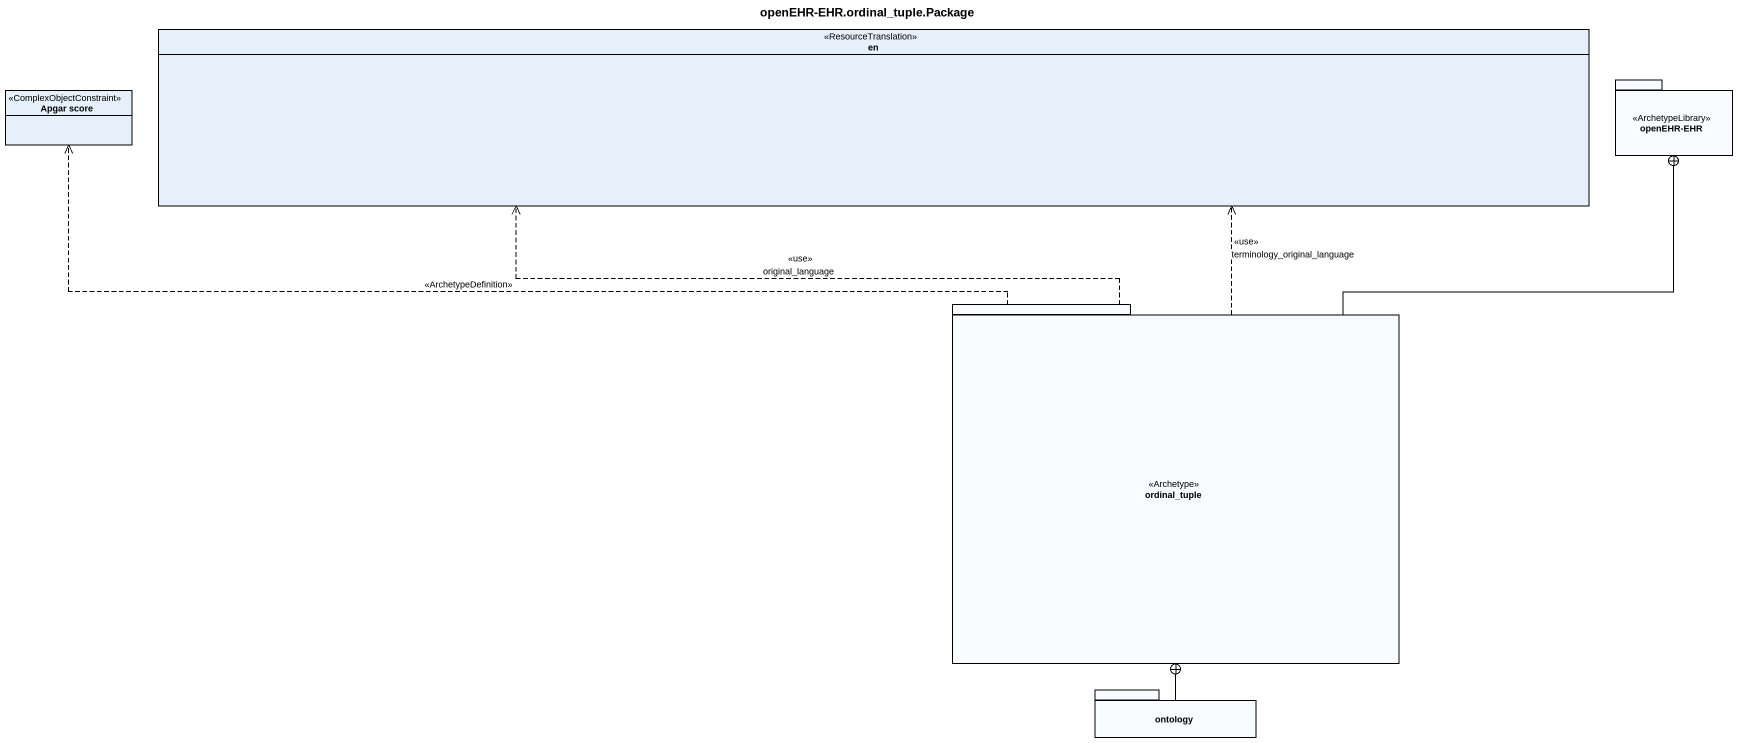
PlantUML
@startuml
title openEHR-EHR.ordinal_tuple.Package
hide circle
hide empty members
enum en <<ResourceTranslation>>
class "Apgar score" as Apgar_score <<ComplexObjectConstraint>>
package "openEHR-EHR" as openEHR_EHR <<ArchetypeLibrary>> {
}
package ordinal_tuple <<Archetype>> {
}
package ontology {
}
ordinal_tuple .up.> en : <<use>>\noriginal_language
ordinal_tuple .up.> en : <<use>>\nterminology_original_language
ordinal_tuple .left.> Apgar_score : <<ArchetypeDefinition>>
ordinal_tuple -up-+ openEHR_EHR
ontology -up-+ ordinal_tuple
@enduml
